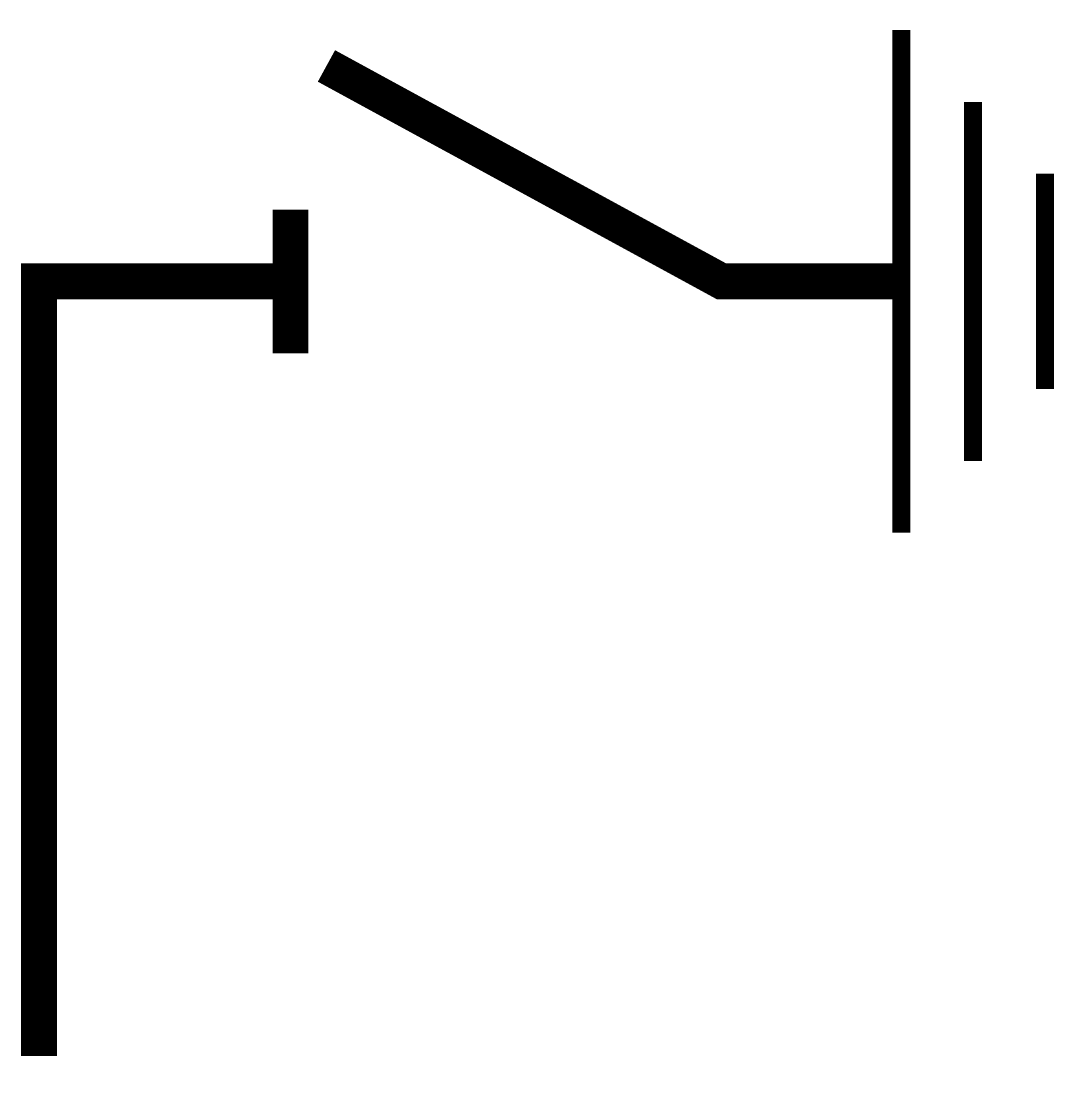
# Model space of a CAD drawing. Extents: x 1947.95 to 1948.263, y 1137.765 to 1138.084.
import ezdxf

# ---------------------------------------------------------------- set-up
doc = ezdxf.new("R2010")
doc.units = 0

msp = doc.modelspace()

# ---------------------------------------------------------------- linework, layer by layer
at = {"color": 0, "linetype": 'Continuous'}
for points in [[(1948.21658, 1138.08142, 0.00544, 0.00544, 0), (1948.21658, 1137.92912, 0.00544, 0.00544, 0)], [(1948.04253, 1138.07054, 0.01088, 0.01088, 0), (1948.16219, 1138.00527, 0.01088, 0.01088, 0), (1948.21658, 1138.00527, 0.01088, 0.01088, 0)], [(1948.23834, 1138.05966, 0.00544, 0.00544, 0), (1948.23834, 1137.95088, 0.00544, 0.00544, 0)], [(1948.2601, 1138.03791, 0.00544, 0.00544, 0), (1948.2601, 1137.97264, 0.00544, 0.00544, 0)], [(1948.03165, 1137.98351, 0.01088, 0.01088, 0), (1948.03165, 1138.02703, 0.01088, 0.01088, 0)], [(1947.9555, 1137.77063, 0.01088, 0.01088, 0), (1947.9555, 1138.00527, 0.01088, 0.01088, 0), (1948.03165, 1138.00527, 0.01088, 0.01088, 0)]]:
    msp.add_lwpolyline(points, format="xyseb", dxfattribs=at)

doc.saveas('drawing.dxf')
